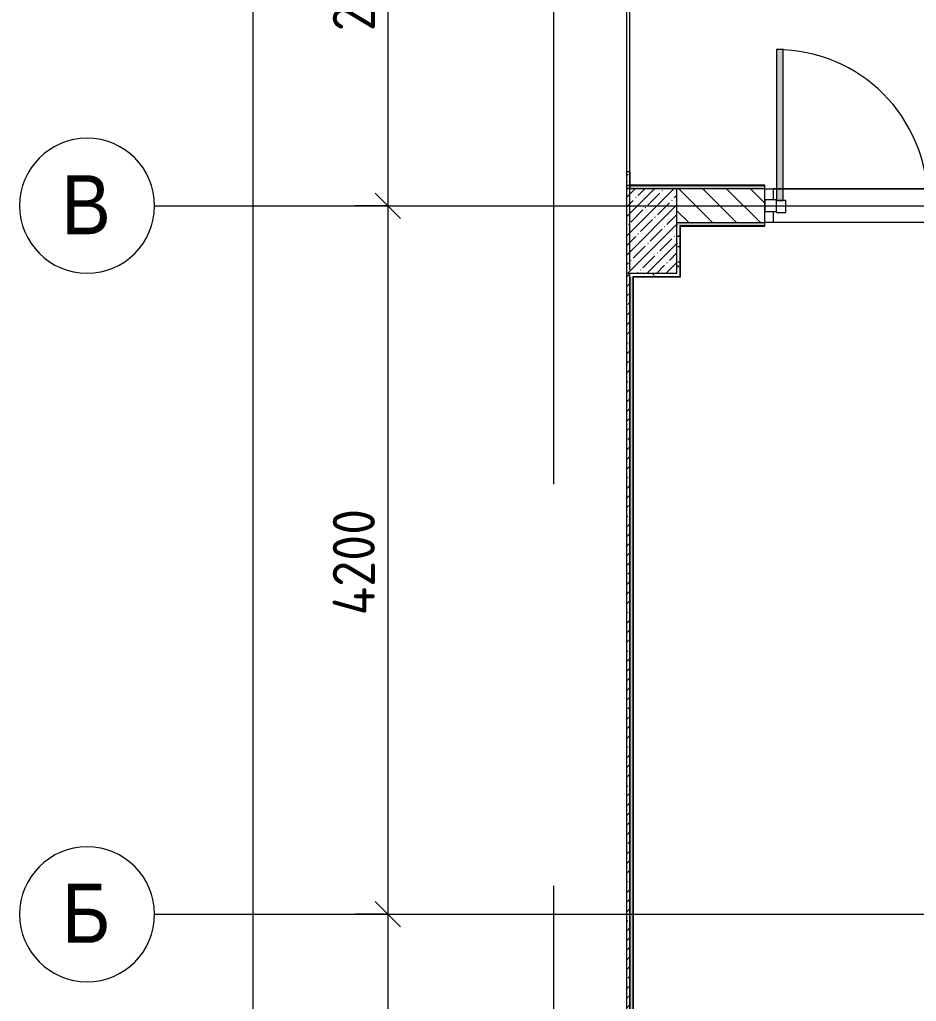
# Model space of a CAD drawing. Header units: millimetres. Extents: x -6228 to 201956, y -8553 to 30426.
# Drawn here: x 132094 to 137412, y 3084 to 8903 of the extents above; entities that cross this region are included whole.
import ezdxf

# ---------------------------------------------------------------- set-up
doc = ezdxf.new("R2010")
doc.units = ezdxf.units.MM
doc.linetypes.add('Осевая', pattern=[15875, 3175, -2381.25, 7937.5, -2381.25])
for name, color, linetype, lineweight in [('A-ANNO-DIMS', 7, 'Continuous', 9), ('A-ANNO-DIMS-100', 7, 'Continuous', 9), ('A-DETL-GENF', 7, 'Continuous', 9), ('A-GLAZ-CWMG-3', 7, 'Continuous', 9), ('A-WALL-4', 7, 'Continuous', 13), ('I-WALL-5', 7, 'Continuous', 9), ('S-COLS-2', 7, 'Continuous', 9), ('Оси', 7, 'Continuous', 9), ('Оси-1', 7, 'Continuous', 20), ('Оси-2', 7, 'Осевая', 9)]:
    doc.layers.add(name, color=color, linetype=linetype, lineweight=lineweight)
for name, color, linetype, lineweight, true_color in [('A-DETL-GENF-5', 7, 'Continuous', 9, 0xaaaaaa), ('A-DOOR-5', 7, 'Continuous', 9, 0xaaaaaa), ('A-DOOR-6', 7, 'Continuous', 9, 0xe2e2e2), ('A-FLOR-3', 7, 'Continuous', 9, 0xaaaaaa), ('I-WALL-7', 9, 'Continuous', 9, 0x808080)]:
    doc.layers.add(name, color=color, linetype=linetype, lineweight=lineweight, true_color=true_color)
doc.styles.add('Arial_1', font='arial.ttf', dxfattribs={"width": 0.9, "height": 350})
doc.styles.add('ISOCPEUR_1', font='isocpeur.ttf', dxfattribs={"width": 0.9, "height": 250})
doc.dimstyles.new('ISO-2_5_0_9К_БОЛЬШОЙ', dxfattribs={"dimscale": 304.8, "dimtxt": 248.995294, "dimasz": 0.492126, "dimexe": 0.393701, "dimexo": 0.984252, "dimgap": 0, "dimtad": 1, "dimdec": 0, "dimrnd": 10, "dimzin": 0, "dimdsep": 46, "dimtxsty": 'ISOCPEUR_1', "dimblk1": 'OBLIQUE', "dimblk2": 'OBLIQUE', "dimsah": 1, "dimcen": 0.09, "dimdle": 0.393701, "dimazin": 0, "dimtfac": 1, "dimtdec": 4, "dimtix": 1, "dimtmove": 0, "dimatfit": 3, "dimfxl": 1, "dimtvp": 1, "dimtolj": 1, "dimtzin": 0, "dimarcsym": 2})
doc.dimstyles.new('ISO-2_5_0_9К_БОЛЬШОЙ_1', dxfattribs={"dimscale": 304.8, "dimtxt": 248.995294, "dimasz": 0.492126, "dimexe": 0.393701, "dimexo": 0.984252, "dimgap": 0, "dimtad": 1, "dimdec": 0, "dimrnd": 10, "dimzin": 0, "dimdsep": 46, "dimtxsty": 'ISOCPEUR_1', "dimblk1": 'OBLIQUE', "dimblk2": 'OBLIQUE', "dimsah": 1, "dimcen": 0.09, "dimdle": 0.393701, "dimazin": 0, "dimtfac": 1, "dimtdec": 4, "dimtix": 1, "dimtmove": 2, "dimatfit": 3, "dimfxl": 1, "dimtvp": 1, "dimtolj": 1, "dimtzin": 0, "dimarcsym": 2})
pattern_1 = [(0, (96951.896, 0), (121.92, 30.48), [10.058, -81.382, 10.058, -81.382, -487.68]), (0, (96951.896, 0), (121.92, 30.48), [-182.88, 10.058, -172.822, 10.058, -81.382, -213.36]), (0, (96951.896, 0), (121.92, 30.48), [-457.2, 10.058, -50.902, 10.058, -142.342]), (120, (96997.616, 15.24), (-87.356454, 90.345817), [10.058, -81.382, 10.058, -81.382, -487.68]), (120, (96997.616, 15.24), (-87.356454, 90.345817), [-182.88, 10.058, -172.822, 10.058, -81.382, -213.36]), (120, (96997.616, 15.24), (-87.356454, 90.345817), [-457.2, 10.058, -50.902, 10.058, -142.342]), (240, (97012.856, 76.2), (-34.563546, -120.825817), [10.058, -81.382, 10.058, -81.382, -487.68]), (240, (97012.856, 76.2), (-34.563546, -120.825817), [-182.88, 10.058, -172.822, 10.058, -81.382, -213.36]), (240, (97012.856, 76.2), (-34.563546, -120.825817), [-457.2, 10.058, -50.902, 10.058, -142.342])]

# ---------------------------------------------------------------- blocks, each defined once
blk = doc.blocks.new('BSC_Колонна _Прямоугольная - 500х500-23286270-План зашивки приборов отопления в осях 1 этажа 12-23')
at = {"layer": 'S-COLS-2'}
h = blk.add_hatch(dxfattribs=at)
h.set_pattern_fill('FP_141', color=256, style=0, pattern_type=2)
h.set_pattern_definition([(45, (-38790, -7650), (-57.02463, 57.02463), []), (45, (-38732.975, -7650), (-57.02463, 57.02463), [100.806, -20.161, 3.353, -16.808])])
h.paths.add_polyline_path([(-47.3, -250), (250, -250), (250, 250), (-47.3, 250), (-47.3, 212.3)])
for p, q in [((250, 250), (-47.3, 250)), ((250, -250), (250, 250)), ((-47.3, -250), (250, -250))]:
    blk.add_line(p, q, dxfattribs=at)
blk = doc.blocks.new('Дверь_Витражная_остекление_ - ДВН_ДАО_Главный вход_1200 в свету-31742133-План зашивки приборов отопления в осях 1 этажа 12-23')
at = {"layer": 'A-DOOR-6'}
for points in [[(-647.5, 30), (-607.5, 30), (-607.5, 925), (-647.5, 925), (-647.5, 35)], [(647.5, 30), (647.5, 430), (607.5, 430), (607.5, 30)]]:
    blk.add_hatch(color=256, dxfattribs=at).paths.add_polyline_path(points)
at = {"layer": 'A-DETL-GENF-5'}
for p, q in [((-607.5, 925), (-647.5, 925)), ((-647.5, 925), (-647.5, 35)), ((-607.5, 30), (-607.5, 925)), ((647.5, 430), (607.5, 430)), ((607.5, 430), (607.5, 30)), ((647.5, 35), (647.5, 430)), ((-647.5, 30), (-607.5, 30)), ((-592.5, 30), (-647.5, 30)), ((-592.5, -40), (-592.5, 30)), ((592.5, -40), (592.5, 30)), ((592.5, 30), (647.5, 30)), ((607.5, 30), (647.5, 30)), ((-647.5, -35), (-647.5, -40)), ((-647.5, -40), (-592.5, -40)), ((647.5, -40), (592.5, -40)), ((647.5, -35), (647.5, -40))]:
    blk.add_line(p, q, dxfattribs=at)
at = {"layer": 'A-DOOR-5'}
for p, q in [((-647.5, 925), (-647.5, 35)), ((647.5, 430), (647.5, 35))]:
    blk.add_line(p, q, dxfattribs=at)
for centre, radius, start, end in [((-647.5, 30), 895, 360, 90), ((647.5, 30), 400, 90, 180)]:
    blk.add_arc(centre, radius, start, end, dxfattribs=at)
blk = doc.blocks.new('Прямоугольный импост - 50 x 70 мм-31701779-План зашивки приборов отопления в осях 1 этажа 12-23')
at = {"layer": 'A-GLAZ-CWMG-3'}
for p, q in [((0, 35), (-70, 35)), ((-70, 35), (-70, -35)), ((0, -35), (0, 35)), ((-70, -35), (0, -35))]:
    blk.add_line(p, q, dxfattribs=at)
blk = doc.blocks.new('DET_L_Линия разрыва - М100-30654842-План зашивки приборов отопления в осях 1 этажа 12-23')
at = {"layer": 'A-DETL-GENF'}
blk.add_line((24079.7, 0), (12339.9, 0), dxfattribs=at)
blk = doc.blocks.new('Ось сетки - D8-29747960-План зашивки приборов отопления в осях 1 этажа 12-23')
at = {"layer": 'Оси-1'}
for start, end in [(360, 180), (180, 360)]:
    blk.add_arc((0, 0), 4, start, end, dxfattribs=at)
blk = doc.blocks.new('DIMBLOCK11-План зашивки приборов отопления в осях 1 этажа 12-23')
at = {"layer": 'A-ANNO-DIMS-100', "lineweight": 20}
for p, q in [((134277.7, 10500), (134202.7, 10575)), ((134277.7, 10500), (134352.7, 10425)), ((134277.7, 7800), (134202.7, 7875)), ((134277.7, 7800), (134352.7, 7725))]:
    blk.add_line(p, q, dxfattribs=at)
at = {"layer": 'A-ANNO-DIMS-100'}
for p, q in [((134083.8, 10500), (134397.7, 10500)), ((134277.7, 10500), (134083.8, 10500)), ((134277.7, 10500), (134277.7, 7800)), ((134083.8, 7800), (134397.7, 7800)), ((134277.7, 7800), (134083.8, 7800))]:
    blk.add_line(p, q, dxfattribs=at)
at = {"layer": 'A-ANNO-DIMS-100', "color": 0, "insert": (133951.1, 8834), "char_height": 250, "width": 758.478, "attachment_point": 1, "rotation": 90, "line_spacing_factor": 1.149209, "style": 'ISOCPEUR_1'}
blk.add_mtext('2700', dxfattribs=at)
blk = doc.blocks.new('_Oblique')
at = {"color": 0, "linetype": 'ByBlock', "lineweight": -2}
blk.add_line((-0.5, -0.5), (0.5, 0.5), dxfattribs=at)
blk = doc.blocks.new('DIMBLOCK12-План зашивки приборов отопления в осях 1 этажа 12-23')
at = {"layer": 'A-ANNO-DIMS-100', "lineweight": 20}
for p, q in [((134277.7, 7800), (134202.7, 7875)), ((134277.7, 7800), (134352.7, 7725)), ((134277.7, 3600), (134202.7, 3675)), ((134277.7, 3600), (134352.7, 3525))]:
    blk.add_line(p, q, dxfattribs=at)
at = {"layer": 'A-ANNO-DIMS-100'}
for p, q in [((134083.8, 7800), (134397.7, 7800)), ((134277.7, 7800), (134083.8, 7800)), ((134277.7, 7800), (134277.7, 3600)), ((134083.8, 3600), (134397.7, 3600)), ((134277.7, 3600), (134083.8, 3600))]:
    blk.add_line(p, q, dxfattribs=at)
at = {"layer": 'A-ANNO-DIMS-100', "color": 0, "insert": (133951.1, 5372), "char_height": 250, "width": 787.208, "attachment_point": 1, "rotation": 90, "line_spacing_factor": 1.149209, "style": 'ISOCPEUR_1'}
blk.add_mtext('4200', dxfattribs=at)
blk = doc.blocks.new('DIMBLOCK13-План зашивки приборов отопления в осях 1 этажа 12-23')
at = {"layer": 'A-ANNO-DIMS-100', "lineweight": 20}
for p, q in [((134277.7, 3600), (134202.7, 3675)), ((134277.7, 3600), (134352.7, 3525)), ((134277.7, 0), (134202.7, 75)), ((134277.7, 0), (134352.7, -75))]:
    blk.add_line(p, q, dxfattribs=at)
at = {"layer": 'A-ANNO-DIMS-100'}
for p, q in [((134083.8, 3600), (134397.7, 3600)), ((134277.7, 3600), (134083.8, 3600)), ((134277.7, 3600), (134277.7, -120)), ((134083.8, 0), (134397.7, 0)), ((134277.7, 0), (134083.8, 0))]:
    blk.add_line(p, q, dxfattribs=at)
at = {"layer": 'A-ANNO-DIMS-100', "color": 0, "insert": (133951.1, 1484), "char_height": 250, "width": 758.478, "attachment_point": 1, "rotation": 90, "line_spacing_factor": 1.149209, "style": 'ISOCPEUR_1'}
blk.add_mtext('3600', dxfattribs=at)
blk = doc.blocks.new('DIMBLOCK14-План зашивки приборов отопления в осях 1 этажа 12-23')
at = {"layer": 'A-ANNO-DIMS-100'}
for p, q in [((133477.7, 27120), (133477.7, -120)), ((133283.8, 27000), (133597.7, 27000)), ((133477.7, 27000), (133283.8, 27000)), ((133283.8, 0), (133597.7, 0)), ((133477.7, 0), (133283.8, 0))]:
    blk.add_line(p, q, dxfattribs=at)
at = {"layer": 'A-ANNO-DIMS-100', "lineweight": 20}
for p, q in [((133477.7, 27000), (133402.7, 27075)), ((133477.7, 27000), (133552.7, 26925)), ((133477.7, 0), (133402.7, 75)), ((133477.7, 0), (133552.7, -75))]:
    blk.add_line(p, q, dxfattribs=at)
at = {"layer": 'A-ANNO-DIMS-100', "color": 0, "insert": (133151.1, 13811.7), "char_height": 250, "width": 948.097, "attachment_point": 1, "rotation": 90, "line_spacing_factor": 1.149209, "style": 'ISOCPEUR_1'}
blk.add_mtext('27000', dxfattribs=at)

msp = doc.modelspace()

# ---------------------------------------------------------------- hatches: boundary and pattern name
at = {"layer": 'I-WALL-5'}
h = msp.add_hatch(dxfattribs=at)
h.set_pattern_fill('FP_159', color=256, style=0, pattern_type=2)
h.set_pattern_definition([(135, (96951.9, 0), (-70.71068, -70.71068), [])])
h.paths.add_polyline_path([(139861.9, 7700), (139861.9, 7900), (139012.9, 7900), (139012.9, 7700), (139636.1, 7700)])
h.paths.add_polyline_path([(136512.9, 7700), (136512.9, 7900), (135991.9, 7900), (135991.9, 7700), (135995.7, 7700)])
h = msp.add_hatch(dxfattribs=at)
h.set_pattern_fill('FP_157', color=256, style=0, pattern_type=2)
h.set_pattern_definition([(45, (96951.9, 0), (-57.02463, 57.02463), []), (45, (97008.92, 0), (-57.02463, 57.02463), [100.806, -20.161, 3.353, -16.808])])
h.paths.add_polyline_path([(135711.9, 410), (135711.9, 7400), (135694.5, 7400), (135694.5, 410)])
at = {"layer": 'I-WALL-7'}
h = msp.add_hatch(dxfattribs=at)
h.set_pattern_fill('FP_186', color=256, style=0, pattern_type=2)
h.set_pattern_definition(pattern_1)
h.paths.add_polyline_path([(135711.9, 7900), (135711.9, 8000), (135694.5, 8000), (135694.5, 7900)])
h.paths.add_polyline_path([(135711.9, 10130), (135711.9, 10230), (135694.5, 10230), (135694.5, 10130)])
h = msp.add_hatch(dxfattribs=at)
h.set_pattern_fill('FP_186', color=256, style=0, pattern_type=2)
h.set_pattern_definition(pattern_1)
h.paths.add_polyline_path([(170711.9, 7900), (171701.9, 7900), (171701.9, 7920), (170656.9, 7920), (170656.9, 7908), (170711.9, 7908), (170711.9, 7901.1)])
h.paths.add_polyline_path([(168716.9, 7900), (169201.9, 7900), (169201.9, 7908), (169256.9, 7908), (169256.9, 7920), (168686.9, 7920), (168686.9, 7908), (168716.9, 7908), (168716.9, 7901.7)])
h.paths.add_polyline_path([(167556.9, 7900), (167556.9, 7908), (167586.9, 7908), (167586.9, 7920), (166312.4, 7920), (166312.4, 7908), (166342.4, 7908), (166342.4, 7900), (167303.2, 7900)])
h.paths.add_polyline_path([(165182.4, 7900), (165182.4, 7908), (165212.4, 7908), (165212.4, 7920), (164006.9, 7920), (164006.9, 7908), (164036.9, 7908), (164036.9, 7900), (165119, 7900)])
h.paths.add_polyline_path([(162876.9, 7900), (162876.9, 7908), (162906.9, 7908), (162906.9, 7920), (156882.9, 7920), (156882.9, 7900), (162861.9, 7900)])
h.paths.add_polyline_path([(153861.9, 7900), (154382.9, 7900), (154382.9, 7920), (147881.9, 7920), (147881.9, 7900), (153361.9, 7900)])
h.paths.add_polyline_path([(144861.9, 7900), (145381.9, 7900), (145381.9, 7920), (139012.9, 7920), (139012.9, 7900), (144732.7, 7900)])
h.paths.add_polyline_path([(136512.9, 7900), (136512.9, 7920), (135694.5, 7920), (135694.5, 7900), (135995.7, 7900)])
h = msp.add_hatch(dxfattribs=at)
h.set_pattern_fill('FP_186', color=256, style=0, pattern_type=2)
h.set_pattern_definition(pattern_1)
h.paths.add_polyline_path([(139841.9, 7680), (139861.9, 7680), (139861.9, 7700), (139012.9, 7700), (139012.9, 7680), (139840.9, 7680)])
h.paths.add_polyline_path([(136512.9, 7680), (136512.9, 7700), (135991.9, 7700), (135991.9, 7680), (136012.9, 7680)])
h = msp.add_hatch(dxfattribs=at)
h.set_pattern_fill('FP_186', color=256, style=0, pattern_type=2)
h.set_pattern_definition(pattern_1)
h.paths.add_polyline_path([(135991.9, 7380), (136011.9, 7380), (136011.9, 7680), (135991.9, 7680), (135991.9, 7400)])
h = msp.add_hatch(dxfattribs=at)
h.set_pattern_fill('FP_186', color=256, style=0, pattern_type=2)
h.set_pattern_definition(pattern_1)
h.paths.add_polyline_path([(135991.9, 7380), (135991.9, 7400), (135711.9, 7400), (135711.9, 7380), (135732.9, 7380)])
h = msp.add_hatch(dxfattribs=at)
h.set_pattern_fill('FP_186', color=256, style=0, pattern_type=2)
h.set_pattern_definition(pattern_1)
h.paths.add_polyline_path([(135711.9, 800), (135731.9, 800), (135731.9, 7380), (135711.9, 7380), (135711.9, 913.4)])

# ---------------------------------------------------------------- linework, layer by layer
at = {"layer": 'A-FLOR-3'}
for p, q in [((136512.9, 7900), (139012.9, 7900)), ((139012.9, 7900), (136561.9, 7900)), ((136561.9, 7900), (136561.9, 7835)), ((136561.9, 7765), (136561.9, 7700)), ((136561.9, 7700), (136512.9, 7700))]:
    msp.add_line(p, q, dxfattribs=at)
at = {"layer": 'A-WALL-4'}
for p, q in [((135711.9, 7920), (136512.9, 7920)), ((136512.9, 7900), (135991.9, 7900)), ((135991.9, 7700), (136512.9, 7700)), ((136011.9, 7380), (136011.9, 7680)), ((136512.9, 7680), (136011.9, 7680)), ((136012.9, 7680), (136012.9, 7679)), ((135711.9, 725), (135711.9, 7400)), ((135711.9, 7380), (135711.9, 800)), ((135731.9, 7380), (135991.9, 7380)), ((135731.9, 7380), (135731.9, 800))]:
    msp.add_line(p, q, dxfattribs=at)
at = {"layer": 'I-WALL-5'}
for p, q in [((135712.9, 8000), (135694.5, 8000)), ((135711.9, 8000), (135711.9, 7900)), ((135712.9, 7921), (135712.9, 8000)), ((135711.9, 7920), (135694.5, 7920)), ((136512.9, 7921), (135712.9, 7921)), ((136512.9, 7679), (136512.9, 7921)), ((136512.9, 7900), (136561.9, 7900)), ((139012.9, 7700), (136561.9, 7700)), ((136012.9, 7379), (136012.9, 7679)), ((136012.9, 7679), (136512.9, 7679)), ((135731.9, 7380), (135731.9, 7380)), ((135731.9, 7379), (136012.9, 7379)), ((135732.9, 801), (135732.9, 7380)), ((135991.9, 7380), (136011.9, 7380))]:
    msp.add_line(p, q, dxfattribs=at)
at = {"layer": 'Оси'}
for p, q in [((132894.4, 7800), (135394.4, 7800)), ((132894.4, 3600), (135394.4, 3600))]:
    msp.add_line(p, q, dxfattribs=at)
at = {"layer": 'Оси-2'}
for p, q in [((135261.9, 593.7), (135261.9, 21277.7)), ((135711.9, 1863.7), (135711.9, 12700)), ((135394.4, 7800), (179201.9, 7800)), ((135394.4, 3600), (179201.9, 3600))]:
    msp.add_line(p, q, dxfattribs=at)

# ---------------------------------------------------------------- block references
at = {"layer": 'A-DETL-GENF', "rotation": 270.0000000000003}
msp.add_blockref('DET_L_Линия разрыва - М100-30654842-План зашивки приборов отопления в осях 1 этажа 12-23', (135694.5, 23799.7), dxfattribs=at)
at = {"layer": 'A-DOOR-5'}
msp.add_blockref('Дверь_Витражная_остекление_ - ДВН_ДАО_Главный вход_1200 в свету-31742133-План зашивки приборов отопления в осях 1 этажа 12-23', (137230.4, 7800), dxfattribs=at)
at = {"layer": 'A-GLAZ-CWMG-3', "rotation": 180}
msp.add_blockref('Прямоугольный импост - 50 x 70 мм-31701779-План зашивки приборов отопления в осях 1 этажа 12-23', (136512.9, 7800), dxfattribs=at)
at = {"layer": 'S-COLS-2'}
msp.add_blockref('BSC_Колонна _Прямоугольная - 500х500-23286270-План зашивки приборов отопления в осях 1 этажа 12-23', (135741.9, 7650), dxfattribs=at)
at = {"layer": 'Оси-1', "xscale": 99.99999999999993, "yscale": 99.99999999999993, "zscale": 99.99999999999993, "rotation": 269.9999999999994}
for p in [(132494.4, 7800), (132494.4, 3600)]:
    msp.add_blockref('Ось сетки - D8-29747960-План зашивки приборов отопления в осях 1 этажа 12-23', p, dxfattribs=at)

# ---------------------------------------------------------------- texts
at = {"layer": 'Оси', "char_height": 350, "attachment_point": 1, "style": 'Arial_1'}
for s, insert, width in [('\\fArial|b0|i0|c204|p34|;\\W.9;В', (132341.6, 7981), 360.759), ('\\fArial|b0|i0|c204|p34|;\\W.9;Б', (132344.8, 3781), 353.544)]:
    msp.add_mtext(s, dxfattribs=dict(at, insert=insert, width=width))

# ---------------------------------------------------------------- dimensions: what is measured, and where the dimension line sits
at = {"layer": 'A-ANNO-DIMS'}
dim = msp.add_linear_dim(base=(133477.7, 0), p1=(133583.8, 27000), p2=(133583.8, 0), angle=90, dimstyle='ISO-2_5_0_9К_БОЛЬШОЙ_1', override={"dimpost": '<>', "dimfxl": 26999.999823}, dxfattribs=at)
dim.commit()
dim.dimension.update_dxf_attribs({"geometry": 'DIMBLOCK14-План зашивки приборов отопления в осях 1 этажа 12-23', "text_midpoint": (133317.8, 14285.7), "dimtype": 160, "text_rotation": 90})
for base, p1, p2, override, picture, middle in [((134277.7, 7800), (134383.8, 10500), (134383.8, 7800), {"dimpost": '<>', "dimfxl": 2700}, 'DIMBLOCK11-План зашивки приборов отопления в осях 1 этажа 12-23', (134152.7, 9150)), ((134277.7, 3600), (134383.8, 7800), (134383.8, 3600), {"dimpost": '<>', "dimfxl": 4200}, 'DIMBLOCK12-План зашивки приборов отопления в осях 1 этажа 12-23', (134152.7, 5700)), ((134277.7, 0), (134383.8, 3600), (134383.8, 0), {"dimpost": '<>', "dimfxl": 3600}, 'DIMBLOCK13-План зашивки приборов отопления в осях 1 этажа 12-23', (134152.7, 1800))]:
    dim = msp.add_linear_dim(base=base, p1=p1, p2=p2, angle=90, dimstyle='ISO-2_5_0_9К_БОЛЬШОЙ', override=override, dxfattribs=at)
    dim.commit()
    dim.dimension.update_dxf_attribs({"geometry": picture, "text_midpoint": middle})

doc.saveas('drawing.dxf')
